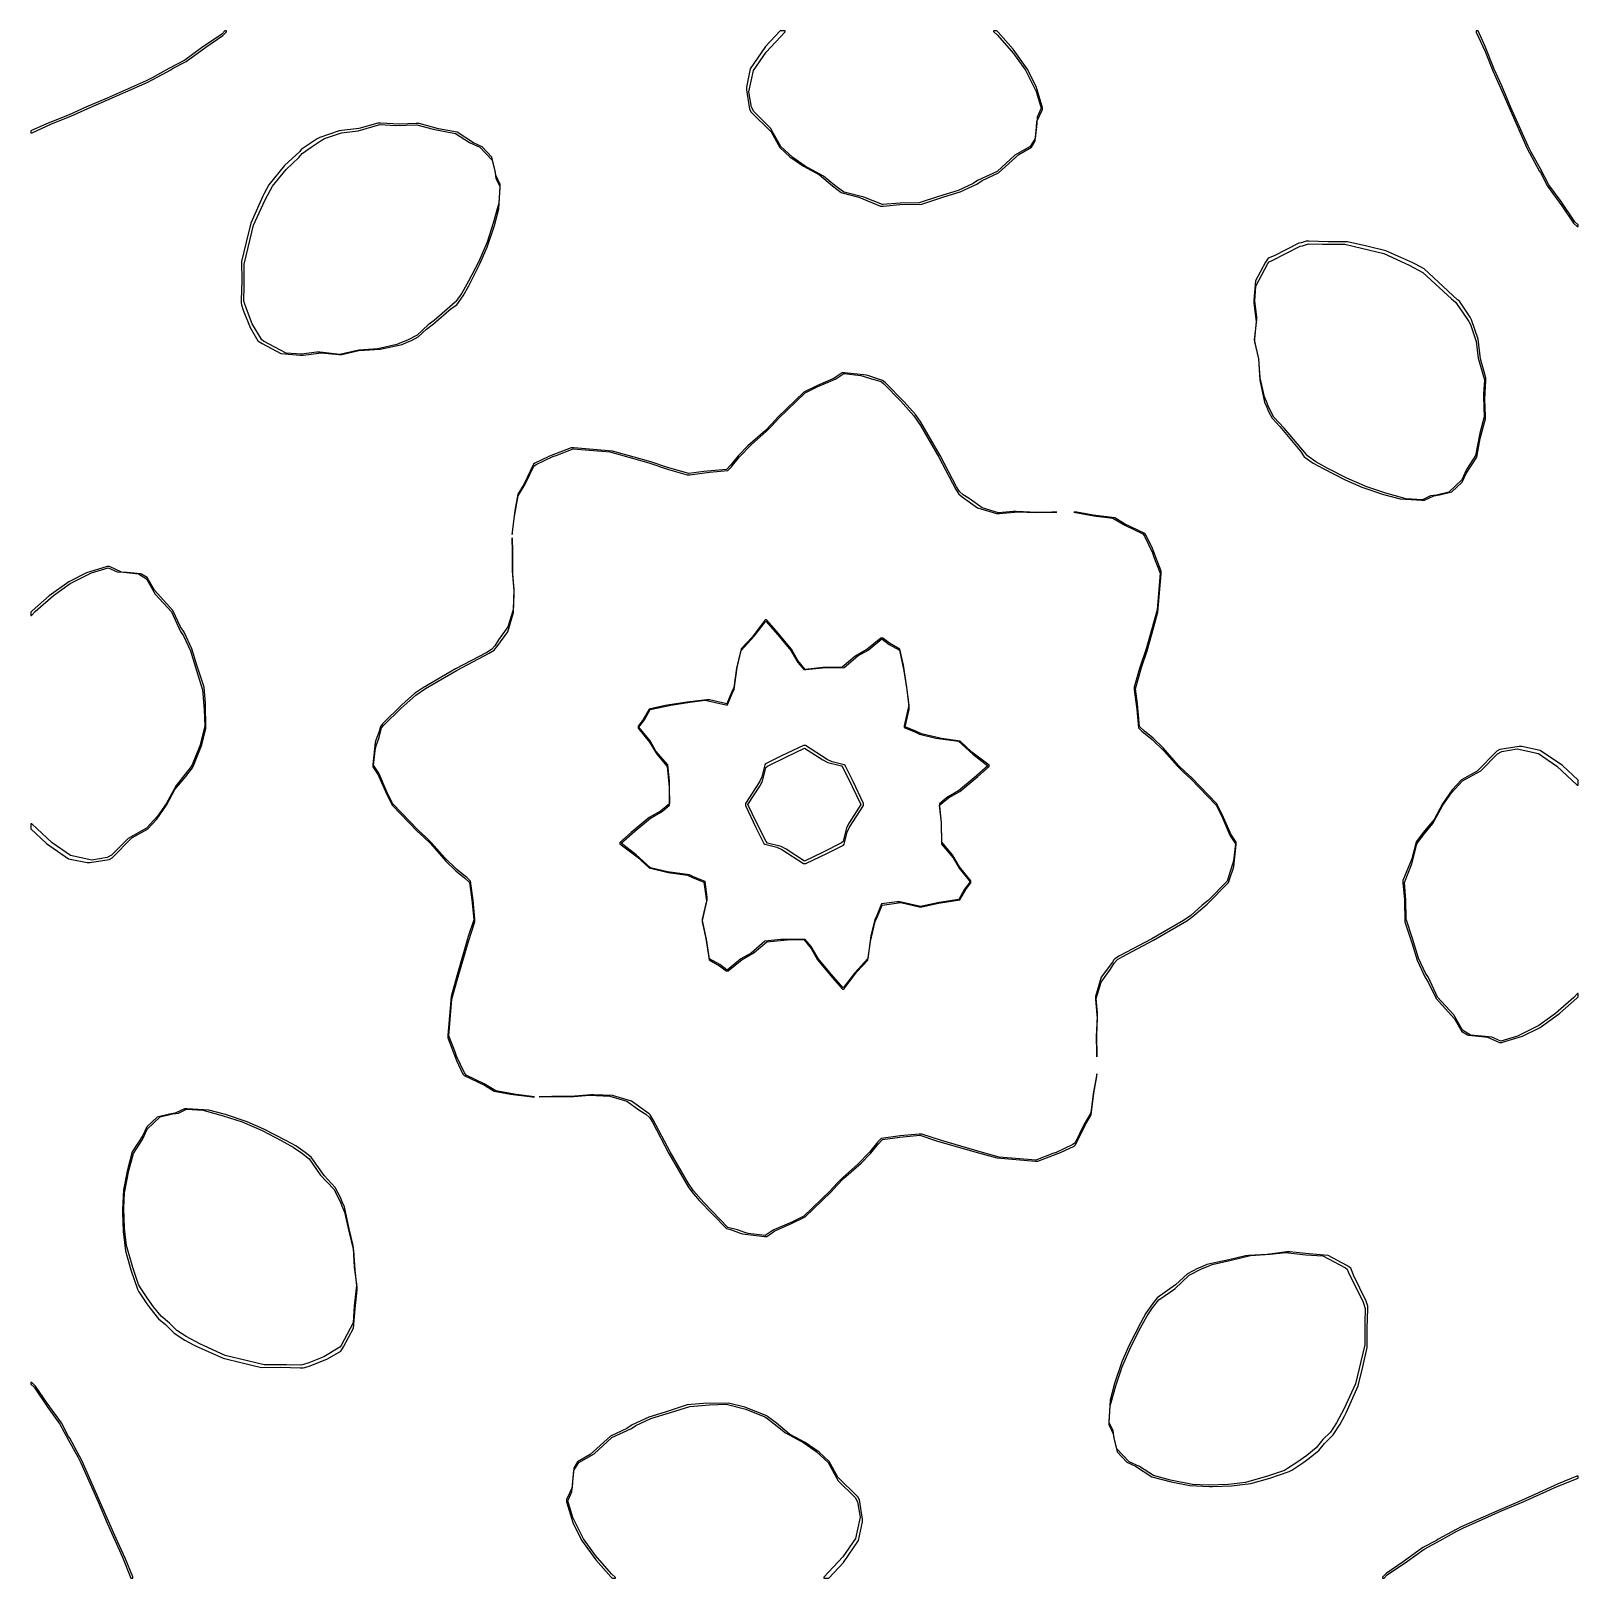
# Model space of a CAD drawing. Extents: x 65 to 85, y 65 to 85.
import ezdxf

# ---------------------------------------------------------------- set-up
doc = ezdxf.new("R2010")
doc.units = 0

msp = doc.modelspace()

# ---------------------------------------------------------------- linework, layer by layer
for points in [[(65.015, 83.684), (65.267, 83.798), (65.518, 83.899), (65.773, 84.013), (66.011, 84.116), (66.511, 84.339), (66.578, 84.371), (66.809, 84.498), (66.832, 84.512), (67.009, 84.606), (67.263, 84.791), (67.483, 84.94), (67.527, 84.988), (67.527, 84.999), (67.506, 84.999), (67.467, 84.957), (67.207, 84.781), (66.991, 84.623), (66.784, 84.513), (66.568, 84.394), (66.489, 84.355), (65.988, 84.132), (65.711, 84.012), (65.495, 83.916), (65.203, 83.799), (65.001, 83.707), (65.001, 83.684), (65.015, 83.684)], [(74.311, 83.951), (74.567, 83.696), (74.68, 83.493), (74.809, 83.372), (74.989, 83.249), (75.192, 83.138), (75.363, 82.996), (75.476, 82.911), (75.488, 82.905), (75.701, 82.851), (75.984, 82.736), (76.019, 82.736), (76.234, 82.754), (76.516, 82.762), (76.799, 82.854), (77.012, 82.918), (77.229, 83.019), (77.295, 83.064), (77.508, 83.163), (77.771, 83.403), (77.933, 83.496), (77.978, 83.572), (77.98, 83.583), (77.999, 83.755), (78.005, 83.83), (78.076, 83.984), (78.075, 84.015), (78.071, 84.024), (77.996, 84.279), (77.88, 84.509), (77.696, 84.762), (77.505, 84.983), (77.487, 84.999), (77.443, 84.999), (77.443, 84.99), (77.495, 84.945), (77.7, 84.708), (77.858, 84.491), (77.996, 84.217), (78.06, 83.999), (78.007, 83.883), (78.001, 83.804), (77.98, 83.61), (77.917, 83.504), (77.718, 83.392), (77.492, 83.184), (77.235, 83.065), (77.179, 83.026), (76.988, 82.937), (76.731, 82.86), (76.484, 82.779), (76.236, 82.773), (76.01, 82.754), (75.768, 82.852), (75.512, 82.916), (75.491, 82.928), (75.39, 83.003), (75.245, 83.123), (75.009, 83.253), (74.848, 83.361), (74.693, 83.507), (74.562, 83.743), (74.346, 83.958), (74.315, 84.013), (74.282, 84.213), (74.34, 84.488), (74.504, 84.726), (74.751, 84.988), (74.751, 84.999), (74.686, 84.999), (74.496, 84.798), (74.299, 84.511), (74.249, 84.273), (74.249, 84.237), (74.29, 83.987), (74.311, 83.951)], [(83.798, 84.733), (83.899, 84.482), (84.013, 84.227), (84.116, 83.988), (84.339, 83.489), (84.371, 83.422), (84.498, 83.191), (84.512, 83.168), (84.606, 82.991), (84.791, 82.737), (84.94, 82.516), (84.988, 82.473), (84.999, 82.473), (84.999, 82.494), (84.957, 82.533), (84.781, 82.793), (84.623, 83.009), (84.513, 83.216), (84.394, 83.431), (84.355, 83.511), (84.132, 84.011), (84.012, 84.289), (83.916, 84.505), (83.799, 84.797), (83.707, 84.999), (83.684, 84.999), (83.683, 84.984), (83.798, 84.733)], [(67.934, 80.995), (67.991, 80.957), (68.231, 80.829), (68.481, 80.81), (68.519, 80.81), (68.756, 80.84), (68.981, 80.815), (69.018, 80.815), (69.24, 80.867), (69.517, 80.886), (69.798, 80.947), (69.863, 80.976), (69.921, 80.999), (70.008, 81.045), (70.112, 81.145), (70.203, 81.211), (70.433, 81.41), (70.505, 81.459), (70.587, 81.575), (70.659, 81.705), (70.805, 81.989), (70.898, 82.202), (70.992, 82.486), (71.05, 82.699), (71.068, 82.981), (71.068, 83.015), (71.01, 83.134), (70.999, 83.207), (70.959, 83.368), (70.833, 83.502), (70.723, 83.551), (70.512, 83.689), (70.27, 83.734), (70.017, 83.803), (69.98, 83.803), (69.759, 83.796), (69.519, 83.808), (69.483, 83.808), (69.239, 83.74), (68.985, 83.709), (68.733, 83.623), (68.702, 83.605), (68.547, 83.503), (68.494, 83.465), (68.476, 83.442), (68.278, 83.261), (68.075, 83.008), (68.017, 82.899), (67.999, 82.862), (67.842, 82.513), (67.781, 82.27), (67.724, 82.018), (67.725, 81.77), (67.717, 81.52), (67.717, 81.482), (67.722, 81.457), (67.745, 81.389), (67.833, 81.164), (67.934, 80.995)], [(67.759, 81.695), (67.758, 81.983), (67.807, 82.2), (67.879, 82.487), (68.001, 82.758), (68.029, 82.817), (68.122, 82.992), (68.298, 83.209), (68.464, 83.362), (68.506, 83.413), (68.622, 83.497), (68.754, 83.585), (68.796, 83.608), (69.015, 83.684), (69.231, 83.709), (69.511, 83.788), (69.712, 83.778), (69.987, 83.786), (70.2, 83.729), (70.488, 83.675), (70.669, 83.556), (70.803, 83.497), (70.962, 83.327), (71.001, 83.171), (71.012, 83.09), (71.062, 82.989), (71.048, 82.771), (71.035, 82.729), (70.977, 82.514), (70.896, 82.267), (70.784, 82.011), (70.657, 81.765), (70.571, 81.608), (70.495, 81.5), (70.484, 81.493), (70.212, 81.258), (70.134, 81.202), (69.992, 81.066), (69.868, 81.001), (69.79, 80.97), (69.732, 80.944), (69.483, 80.889), (69.238, 80.873), (69.199, 80.866), (68.994, 80.817), (68.734, 80.846), (68.696, 80.846), (68.496, 80.821), (68.299, 80.836), (68.009, 80.99), (67.986, 81.005), (67.861, 81.214), (67.785, 81.408), (67.758, 81.491), (67.753, 81.513), (67.759, 81.695)], [(80.815, 81.019), (80.815, 80.982), (80.867, 80.759), (80.886, 80.483), (80.947, 80.201), (80.976, 80.137), (80.999, 80.079), (81.045, 79.992), (81.144, 79.888), (81.36, 79.629), (81.41, 79.566), (81.459, 79.495), (81.575, 79.413), (81.705, 79.341), (81.989, 79.195), (82.202, 79.102), (82.486, 79.008), (82.698, 78.95), (82.981, 78.932), (83.015, 78.932), (83.134, 78.99), (83.207, 79.001), (83.368, 79.041), (83.502, 79.166), (83.551, 79.277), (83.689, 79.488), (83.734, 79.73), (83.803, 79.983), (83.803, 80.02), (83.796, 80.241), (83.808, 80.48), (83.808, 80.517), (83.74, 80.761), (83.709, 81.015), (83.623, 81.266), (83.605, 81.298), (83.503, 81.453), (83.465, 81.505), (83.442, 81.523), (83.008, 81.925), (82.898, 81.983), (82.862, 82.001), (82.513, 82.158), (82.27, 82.218), (82.018, 82.275), (81.77, 82.275), (81.52, 82.283), (81.483, 82.283), (81.418, 82.261), (81.389, 82.255), (81.072, 82.094), (80.994, 82.064), (80.957, 82.009), (80.829, 81.769), (80.81, 81.519), (80.81, 81.481), (80.84, 81.244), (80.815, 81.019)], [(80.99, 81.991), (81.006, 82.015), (81.036, 82.027), (81.408, 82.215), (81.435, 82.221), (81.513, 82.247), (81.695, 82.241), (81.983, 82.242), (82.2, 82.192), (82.487, 82.121), (82.758, 81.999), (82.817, 81.971), (82.992, 81.877), (83.362, 81.536), (83.413, 81.494), (83.497, 81.378), (83.585, 81.245), (83.608, 81.203), (83.684, 80.985), (83.709, 80.769), (83.788, 80.489), (83.778, 80.304), (83.778, 80.265), (83.787, 80.013), (83.729, 79.8), (83.675, 79.512), (83.556, 79.33), (83.497, 79.197), (83.327, 79.038), (83.171, 78.999), (83.09, 78.988), (82.989, 78.938), (82.771, 78.952), (82.729, 78.965), (82.514, 79.023), (82.267, 79.104), (82.011, 79.216), (81.765, 79.343), (81.608, 79.429), (81.501, 79.505), (81.487, 79.523), (81.202, 79.865), (81.066, 80.007), (81.001, 80.132), (80.97, 80.21), (80.944, 80.268), (80.889, 80.517), (80.873, 80.762), (80.866, 80.8), (80.817, 81.006), (80.846, 81.266), (80.846, 81.304), (80.821, 81.504), (80.836, 81.701), (80.99, 81.991)], [(71.221, 78.489), (71.252, 78.728), (71.299, 78.988), (71.391, 79.141), (71.503, 79.374), (71.53, 79.394), (71.748, 79.5), (71.789, 79.511), (72.01, 79.598), (72.484, 79.557), (72.731, 79.489), (72.986, 79.415), (73.241, 79.33), (73.483, 79.261), (73.519, 79.261), (73.773, 79.295), (74.01, 79.316), (74.053, 79.36), (74.16, 79.494), (74.309, 79.65), (74.506, 79.822), (74.576, 79.895), (74.668, 79.995), (75.008, 80.32), (75.163, 80.4), (75.396, 80.499), (75.417, 80.51), (75.509, 80.572), (75.729, 80.547), (75.772, 80.534), (75.866, 80.5), (75.99, 80.466), (76.026, 80.436), (76.24, 80.219), (76.413, 80.022), (76.498, 79.898), (76.735, 79.49), (76.956, 79.073), (76.996, 79.01), (77.01, 78.997), (77.04, 78.979), (77.234, 78.835), (77.483, 78.762), (77.519, 78.762), (77.761, 78.782), (77.98, 78.773), (78.26, 78.779), (78.195, 78.78), (78.005, 78.775), (77.734, 78.786), (77.696, 78.786), (77.509, 78.77), (77.296, 78.833), (77.128, 78.957), (77.049, 79.003), (77.004, 79.047), (76.966, 79.106), (76.752, 79.51), (76.502, 79.94), (76.433, 80.04), (76.289, 80.204), (76.043, 80.454), (76.01, 80.481), (75.942, 80.5), (75.832, 80.539), (75.801, 80.549), (75.519, 80.581), (75.486, 80.581), (75.383, 80.512), (75.364, 80.502), (75.166, 80.418), (74.992, 80.328), (74.656, 80.005), (74.578, 79.921), (74.494, 79.835), (74.267, 79.636), (74.143, 79.506), (74.053, 79.393), (73.99, 79.329), (73.697, 79.303), (73.506, 79.277), (73.229, 79.357), (73.014, 79.428), (72.799, 79.49), (72.516, 79.568), (72.019, 79.612), (71.984, 79.611), (71.726, 79.509), (71.693, 79.5), (71.515, 79.414), (71.497, 79.4), (71.37, 79.137), (71.296, 79.012), (71.257, 78.802), (71.221, 78.519), (71.221, 78.489)], [(78.483, 78.779), (78.738, 78.733), (78.987, 78.701), (79.141, 78.609), (79.374, 78.497), (79.394, 78.47), (79.5, 78.252), (79.511, 78.21), (79.598, 77.99), (79.557, 77.516), (79.489, 77.269), (79.415, 77.014), (79.331, 76.759), (79.261, 76.517), (79.261, 76.481), (79.295, 76.227), (79.316, 75.989), (79.359, 75.947), (79.494, 75.839), (79.65, 75.69), (79.822, 75.494), (79.895, 75.424), (79.995, 75.332), (80.32, 74.992), (80.4, 74.836), (80.499, 74.604), (80.51, 74.583), (80.572, 74.491), (80.547, 74.271), (80.534, 74.228), (80.5, 74.134), (80.465, 74.009), (80.219, 73.759), (80.142, 73.698), (79.993, 73.567), (79.898, 73.502), (79.49, 73.265), (79.073, 73.044), (79.01, 73.004), (78.997, 72.99), (78.979, 72.96), (78.835, 72.766), (78.762, 72.517), (78.762, 72.481), (78.782, 72.239), (78.773, 72.02), (78.779, 71.74), (78.78, 71.805), (78.775, 71.995), (78.786, 72.265), (78.786, 72.304), (78.77, 72.491), (78.833, 72.704), (78.957, 72.872), (79.003, 72.951), (79.047, 72.996), (79.106, 73.033), (79.51, 73.247), (79.94, 73.498), (80.007, 73.544), (80.117, 73.64), (80.204, 73.711), (80.481, 73.991), (80.5, 74.058), (80.539, 74.168), (80.549, 74.199), (80.581, 74.481), (80.581, 74.513), (80.512, 74.617), (80.501, 74.637), (80.418, 74.833), (80.328, 75.008), (80.005, 75.344), (79.921, 75.422), (79.835, 75.505), (79.635, 75.733), (79.506, 75.856), (79.393, 75.947), (79.329, 76.01), (79.303, 76.303), (79.277, 76.494), (79.357, 76.771), (79.428, 76.986), (79.49, 77.201), (79.568, 77.484), (79.612, 77.981), (79.611, 78.016), (79.509, 78.274), (79.5, 78.307), (79.414, 78.484), (79.4, 78.503), (79.137, 78.63), (79.013, 78.704), (78.732, 78.74), (78.518, 78.779), (78.483, 78.779)], [(69.418, 75.486), (69.488, 75.383), (69.499, 75.362), (69.582, 75.166), (69.672, 74.992), (69.995, 74.655), (70.078, 74.578), (70.165, 74.494), (70.364, 74.267), (70.494, 74.143), (70.607, 74.053), (70.67, 73.99), (70.701, 73.767), (70.724, 73.509), (70.652, 73.293), (70.51, 72.799), (70.432, 72.516), (70.388, 72.019), (70.388, 71.984), (70.49, 71.726), (70.5, 71.693), (70.585, 71.515), (70.6, 71.497), (70.862, 71.37), (70.987, 71.296), (71.198, 71.257), (71.481, 71.221), (71.511, 71.221), (71.272, 71.252), (71.012, 71.299), (70.859, 71.391), (70.626, 71.503), (70.605, 71.53), (70.5, 71.748), (70.489, 71.789), (70.401, 72.01), (70.443, 72.484), (70.511, 72.731), (70.655, 73.231), (70.739, 73.483), (70.739, 73.519), (70.717, 73.763), (70.684, 74.01), (70.64, 74.053), (70.506, 74.16), (70.349, 74.309), (70.178, 74.505), (70.105, 74.576), (70.005, 74.668), (69.68, 75.008), (69.599, 75.163), (69.501, 75.396), (69.49, 75.417), (69.428, 75.509), (69.453, 75.729), (69.466, 75.772), (69.5, 75.866), (69.534, 75.99), (69.563, 76.026), (69.781, 76.24), (69.978, 76.413), (70.102, 76.498), (70.51, 76.735), (70.926, 76.956), (70.99, 76.996), (71.003, 77.01), (71.021, 77.04), (71.164, 77.234), (71.238, 77.483), (71.247, 77.725), (71.247, 77.764), (71.226, 78.018), (71.227, 78.265), (71.222, 78.448), (71.226, 78.268), (71.226, 77.981), (71.242, 77.779), (71.232, 77.517), (71.167, 77.296), (71.043, 77.128), (70.997, 77.049), (70.953, 77.004), (70.894, 76.966), (70.49, 76.752), (70.06, 76.502), (69.959, 76.433), (69.796, 76.289), (69.545, 76.043), (69.519, 76.01), (69.5, 75.942), (69.46, 75.832), (69.451, 75.801), (69.418, 75.519), (69.418, 75.486)], [(65.202, 74.496), (65.488, 74.299), (65.727, 74.249), (65.763, 74.249), (66.013, 74.29), (66.049, 74.311), (66.304, 74.567), (66.507, 74.68), (66.628, 74.809), (66.752, 74.991), (66.862, 75.192), (67.004, 75.363), (67.089, 75.476), (67.096, 75.489), (67.211, 75.771), (67.263, 75.982), (67.256, 76.304), (67.238, 76.516), (67.146, 76.799), (67.081, 77.012), (66.981, 77.229), (66.936, 77.295), (66.837, 77.508), (66.597, 77.771), (66.504, 77.933), (66.428, 77.978), (66.417, 77.98), (66.245, 77.999), (66.17, 78.005), (66.015, 78.076), (65.985, 78.075), (65.975, 78.071), (65.72, 77.996), (65.491, 77.88), (65.238, 77.697), (65.017, 77.505), (65.001, 77.487), (65.001, 77.443), (65.01, 77.443), (65.054, 77.495), (65.292, 77.7), (65.509, 77.858), (65.783, 77.996), (66.001, 78.06), (66.116, 78.007), (66.196, 78.001), (66.39, 77.98), (66.495, 77.917), (66.608, 77.718), (66.816, 77.492), (66.935, 77.235), (66.973, 77.179), (67.063, 76.987), (67.14, 76.731), (67.22, 76.484), (67.242, 76.226), (67.247, 76.014), (67.184, 75.758), (67.083, 75.511), (67.072, 75.491), (66.996, 75.39), (66.877, 75.245), (66.747, 75.009), (66.638, 74.849), (66.493, 74.693), (66.256, 74.562), (66.042, 74.346), (65.987, 74.315), (65.787, 74.282), (65.511, 74.34), (65.274, 74.504), (65.012, 74.751), (65.001, 74.751), (65.001, 74.686), (65.202, 74.496)], [(72.615, 74.49), (72.835, 74.322), (72.99, 74.18), (73.239, 74.12), (73.486, 74.085), (73.552, 74.056), (73.7, 73.995), (73.732, 73.754), (73.678, 73.518), (73.678, 73.482), (73.725, 73.269), (73.766, 72.993), (73.902, 72.916), (73.987, 72.85), (74.012, 72.85), (74.195, 72.997), (74.351, 73.089), (74.511, 73.225), (74.774, 73.252), (74.99, 73.255), (75.085, 73.139), (75.167, 72.992), (75.363, 72.76), (75.49, 72.615), (75.51, 72.615), (75.677, 72.835), (75.819, 72.989), (75.853, 73.229), (75.915, 73.487), (75.944, 73.552), (76.005, 73.7), (76.245, 73.732), (76.482, 73.678), (76.518, 73.678), (76.731, 73.725), (77.007, 73.766), (77.084, 73.902), (77.15, 73.987), (77.15, 74.012), (77.003, 74.195), (76.911, 74.351), (76.774, 74.512), (76.771, 74.764), (76.747, 74.992), (76.861, 75.086), (77.008, 75.167), (77.24, 75.363), (77.385, 75.49), (77.385, 75.509), (77.165, 75.677), (77.01, 75.819), (76.771, 75.853), (76.513, 75.915), (76.448, 75.944), (76.303, 76.004), (76.353, 76.227), (76.353, 76.264), (76.35, 76.303), (76.322, 76.517), (76.279, 76.801), (76.234, 77.006), (76.098, 77.084), (76.013, 77.15), (75.987, 77.15), (75.805, 77.003), (75.649, 76.911), (75.488, 76.774), (75.236, 76.771), (75.008, 76.747), (74.914, 76.861), (74.833, 77.008), (74.637, 77.24), (74.51, 77.385), (74.49, 77.385), (74.322, 77.165), (74.18, 77.01), (74.12, 76.761), (74.085, 76.514), (74.056, 76.448), (73.996, 76.303), (73.773, 76.353), (73.736, 76.353), (73.697, 76.35), (73.483, 76.322), (73.199, 76.279), (72.993, 76.234), (72.916, 76.098), (72.85, 76.013), (72.85, 75.987), (72.997, 75.805), (73.089, 75.649), (73.225, 75.489), (73.252, 75.226), (73.255, 75.01), (73.139, 74.914), (72.992, 74.833), (72.76, 74.637), (72.615, 74.51), (72.615, 74.49)], [(73.008, 74.825), (73.145, 74.901), (73.165, 74.915), (73.257, 74.99), (73.253, 75.304), (73.232, 75.511), (73.08, 75.69), (73.003, 75.822), (72.859, 76), (72.93, 76.094), (73.006, 76.227), (73.271, 76.285), (73.517, 76.322), (73.716, 76.348), (73.982, 76.287), (74.006, 76.287), (74.066, 76.435), (74.089, 76.486), (74.13, 76.769), (74.183, 76.99), (74.351, 77.174), (74.5, 77.37), (74.654, 77.194), (74.825, 76.992), (74.901, 76.855), (74.915, 76.834), (74.99, 76.743), (75.019, 76.743), (75.234, 76.765), (75.512, 76.769), (75.691, 76.92), (75.822, 76.997), (76, 77.141), (76.094, 77.069), (76.227, 76.994), (76.285, 76.729), (76.322, 76.483), (76.348, 76.284), (76.287, 76.018), (76.287, 75.994), (76.435, 75.933), (76.487, 75.91), (76.699, 75.859), (76.989, 75.818), (77.174, 75.649), (77.37, 75.5), (77.194, 75.346), (76.992, 75.175), (76.855, 75.099), (76.834, 75.085), (76.743, 75.01), (76.743, 74.981), (76.765, 74.766), (76.769, 74.488), (76.92, 74.309), (76.997, 74.178), (77.141, 74), (77.069, 73.906), (76.993, 73.772), (76.739, 73.734), (76.5, 73.682), (76.271, 73.734), (76.233, 73.741), (76.196, 73.741), (75.995, 73.714), (75.933, 73.565), (75.91, 73.513), (75.859, 73.301), (75.818, 73.011), (75.649, 72.826), (75.5, 72.63), (75.346, 72.805), (75.175, 73.008), (75.099, 73.145), (75.085, 73.165), (75.01, 73.257), (74.696, 73.253), (74.489, 73.232), (74.309, 73.08), (74.178, 73.003), (74, 72.859), (73.906, 72.93), (73.772, 73.007), (73.734, 73.261), (73.682, 73.5), (73.734, 73.729), (73.741, 73.767), (73.741, 73.804), (73.714, 74.005), (73.565, 74.066), (73.514, 74.089), (73.231, 74.13), (73.01, 74.183), (72.826, 74.351), (72.63, 74.5), (72.805, 74.654), (73.008, 74.825)], [(74.236, 74.985), (74.371, 74.704), (74.474, 74.495), (74.487, 74.489), (74.643, 74.45), (74.705, 74.419), (74.986, 74.236), (75.015, 74.236), (75.296, 74.371), (75.504, 74.474), (75.511, 74.487), (75.55, 74.643), (75.581, 74.705), (75.764, 74.986), (75.764, 75.015), (75.629, 75.296), (75.526, 75.504), (75.513, 75.511), (75.357, 75.55), (75.294, 75.581), (75.014, 75.764), (74.985, 75.764), (74.704, 75.629), (74.495, 75.526), (74.489, 75.512), (74.45, 75.357), (74.419, 75.295), (74.236, 75.014), (74.236, 74.985)], [(74.424, 75.235), (74.457, 75.303), (74.501, 75.478), (74.521, 75.497), (74.766, 75.618), (74.998, 75.73), (75.235, 75.576), (75.303, 75.543), (75.478, 75.499), (75.497, 75.479), (75.618, 75.234), (75.73, 75.001), (75.576, 74.765), (75.543, 74.697), (75.499, 74.522), (75.479, 74.503), (75.234, 74.381), (75.001, 74.269), (74.765, 74.424), (74.697, 74.457), (74.522, 74.501), (74.503, 74.52), (74.381, 74.766), (74.269, 74.998), (74.424, 75.235)], [(82.736, 73.981), (82.754, 73.766), (82.762, 73.483), (82.854, 73.201), (82.918, 72.987), (83.019, 72.771), (83.063, 72.705), (83.163, 72.492), (83.403, 72.229), (83.496, 72.066), (83.571, 72.021), (83.583, 72.019), (83.755, 72.001), (83.83, 71.994), (83.984, 71.924), (84.015, 71.924), (84.024, 71.929), (84.279, 72.004), (84.509, 72.119), (84.762, 72.303), (84.983, 72.495), (84.999, 72.513), (84.999, 72.557), (84.99, 72.557), (84.945, 72.505), (84.708, 72.3), (84.491, 72.142), (84.217, 72.004), (83.999, 71.94), (83.883, 71.992), (83.797, 72), (83.61, 72.02), (83.504, 72.082), (83.392, 72.281), (83.184, 72.508), (83.065, 72.765), (83.026, 72.821), (82.937, 73.012), (82.86, 73.269), (82.779, 73.516), (82.773, 73.764), (82.754, 73.99), (82.852, 74.231), (82.916, 74.488), (82.928, 74.509), (83.003, 74.609), (83.123, 74.755), (83.253, 74.991), (83.361, 75.151), (83.507, 75.306), (83.743, 75.437), (83.958, 75.654), (84.013, 75.685), (84.213, 75.718), (84.488, 75.66), (84.726, 75.496), (84.988, 75.249), (84.999, 75.249), (84.999, 75.314), (84.798, 75.504), (84.511, 75.7), (84.273, 75.751), (84.237, 75.751), (83.987, 75.71), (83.951, 75.689), (83.696, 75.432), (83.493, 75.32), (83.372, 75.191), (83.248, 75.009), (83.138, 74.808), (82.996, 74.637), (82.911, 74.523), (82.905, 74.512), (82.852, 74.298), (82.736, 74.016), (82.736, 73.981)], [(78.779, 71.517), (78.733, 71.262), (78.701, 71.013), (78.609, 70.859), (78.497, 70.626), (78.47, 70.606), (78.252, 70.5), (78.211, 70.489), (77.99, 70.401), (77.516, 70.443), (77.269, 70.511), (76.769, 70.655), (76.517, 70.739), (76.481, 70.739), (76.237, 70.717), (75.99, 70.684), (75.947, 70.64), (75.839, 70.506), (75.69, 70.349), (75.494, 70.178), (75.424, 70.105), (75.332, 70.005), (74.992, 69.68), (74.836, 69.6), (74.604, 69.501), (74.583, 69.49), (74.491, 69.428), (74.271, 69.453), (74.228, 69.466), (74.134, 69.5), (74.009, 69.534), (73.698, 69.857), (73.567, 70.007), (73.502, 70.102), (73.265, 70.51), (73.044, 70.926), (73.004, 70.99), (72.99, 71.003), (72.96, 71.021), (72.765, 71.164), (72.517, 71.238), (72.274, 71.247), (72.236, 71.247), (71.981, 71.226), (71.735, 71.227), (71.57, 71.223), (71.732, 71.226), (72.019, 71.226), (72.221, 71.242), (72.483, 71.232), (72.704, 71.166), (72.872, 71.043), (72.951, 70.997), (72.996, 70.953), (73.033, 70.894), (73.247, 70.49), (73.498, 70.06), (73.544, 69.993), (73.639, 69.883), (73.991, 69.518), (74.058, 69.5), (74.168, 69.46), (74.199, 69.451), (74.481, 69.418), (74.513, 69.418), (74.617, 69.488), (74.637, 69.499), (74.833, 69.582), (75.008, 69.672), (75.344, 69.995), (75.422, 70.078), (75.505, 70.165), (75.733, 70.364), (75.856, 70.494), (75.947, 70.607), (76.01, 70.67), (76.233, 70.701), (76.491, 70.724), (76.706, 70.652), (77.201, 70.51), (77.484, 70.432), (77.981, 70.388), (78.016, 70.388), (78.274, 70.49), (78.307, 70.5), (78.484, 70.585), (78.503, 70.6), (78.63, 70.862), (78.704, 70.987), (78.74, 71.268), (78.779, 71.482), (78.779, 71.517)], [(66.222, 69.229), (66.29, 68.986), (66.377, 68.733), (66.395, 68.702), (66.497, 68.547), (66.536, 68.493), (66.648, 68.353), (66.739, 68.279), (66.852, 68.166), (66.991, 68.076), (67.101, 68.017), (67.138, 67.999), (67.487, 67.842), (67.73, 67.781), (67.982, 67.724), (68.23, 67.725), (68.48, 67.717), (68.518, 67.717), (68.543, 67.722), (68.611, 67.745), (68.836, 67.833), (69.005, 67.935), (69.043, 67.991), (69.17, 68.231), (69.19, 68.482), (69.217, 68.726), (69.217, 68.764), (69.185, 69.018), (69.169, 69.263), (69.165, 69.301), (69.114, 69.515), (69.052, 69.798), (69.023, 69.863), (69.001, 69.921), (68.933, 70.051), (68.789, 70.203), (68.623, 70.443), (68.544, 70.503), (68.425, 70.587), (68.295, 70.658), (68.011, 70.805), (67.797, 70.898), (67.514, 70.992), (67.301, 71.05), (67.019, 71.068), (66.985, 71.068), (66.865, 71.01), (66.793, 70.999), (66.631, 70.959), (66.497, 70.834), (66.449, 70.723), (66.311, 70.511), (66.243, 70.26), (66.197, 70.018), (66.184, 69.764), (66.184, 69.725), (66.192, 69.481), (66.222, 69.229)], [(66.266, 70.27), (66.326, 70.489), (66.444, 70.669), (66.502, 70.803), (66.672, 70.962), (66.829, 71.001), (66.91, 71.012), (67.011, 71.062), (67.229, 71.047), (67.27, 71.035), (67.486, 70.977), (67.732, 70.896), (67.989, 70.784), (68.235, 70.657), (68.392, 70.571), (68.496, 70.497), (68.597, 70.421), (68.741, 70.212), (68.915, 70.029), (68.999, 69.868), (69.03, 69.79), (69.056, 69.732), (69.11, 69.485), (69.169, 69.237), (69.186, 68.982), (69.21, 68.784), (69.18, 68.518), (69.164, 68.299), (69.01, 68.009), (68.995, 67.986), (68.785, 67.861), (68.592, 67.785), (68.509, 67.758), (68.487, 67.753), (68.305, 67.759), (68.017, 67.758), (67.8, 67.807), (67.513, 67.879), (67.242, 68.001), (67.183, 68.029), (67.009, 68.122), (66.887, 68.201), (66.791, 68.297), (66.683, 68.385), (66.586, 68.507), (66.503, 68.621), (66.415, 68.754), (66.391, 68.796), (66.317, 69.014), (66.236, 69.301), (66.21, 69.518), (66.202, 69.781), (66.212, 69.982), (66.266, 70.27)], [(78.932, 66.985), (78.99, 66.865), (79.001, 66.793), (79.041, 66.631), (79.166, 66.497), (79.277, 66.449), (79.489, 66.311), (79.74, 66.243), (79.982, 66.197), (80.235, 66.184), (80.275, 66.184), (80.518, 66.192), (80.771, 66.222), (81.014, 66.29), (81.266, 66.377), (81.298, 66.395), (81.453, 66.497), (81.507, 66.536), (81.647, 66.648), (81.721, 66.739), (81.834, 66.852), (81.924, 66.991), (81.983, 67.101), (82.001, 67.138), (82.158, 67.487), (82.218, 67.73), (82.275, 67.982), (82.275, 68.23), (82.283, 68.48), (82.283, 68.517), (82.262, 68.58), (82.098, 68.914), (82.094, 68.93), (82.064, 69.006), (82.009, 69.043), (81.769, 69.17), (81.518, 69.19), (81.274, 69.217), (81.236, 69.217), (80.982, 69.185), (80.737, 69.169), (80.699, 69.165), (80.485, 69.114), (80.202, 69.052), (80.137, 69.023), (80.079, 69.001), (79.949, 68.934), (79.797, 68.789), (79.557, 68.623), (79.497, 68.544), (79.413, 68.425), (79.341, 68.295), (79.195, 68.011), (79.102, 67.797), (79.008, 67.514), (78.95, 67.301), (78.932, 67.019), (78.932, 66.985)], [(78.965, 67.27), (79.023, 67.486), (79.104, 67.732), (79.216, 67.989), (79.343, 68.235), (79.429, 68.392), (79.5, 68.492), (79.579, 68.597), (79.788, 68.741), (79.971, 68.915), (80.132, 68.999), (80.21, 69.03), (80.268, 69.056), (80.515, 69.11), (80.763, 69.169), (81.018, 69.186), (81.216, 69.21), (81.482, 69.18), (81.701, 69.164), (81.991, 69.01), (82.015, 68.994), (82.028, 68.958), (82.22, 68.567), (82.247, 68.487), (82.241, 68.305), (82.242, 68.017), (82.192, 67.8), (82.121, 67.513), (81.999, 67.242), (81.971, 67.183), (81.878, 67.009), (81.799, 66.887), (81.702, 66.791), (81.614, 66.683), (81.493, 66.586), (81.378, 66.503), (81.245, 66.415), (81.204, 66.391), (80.986, 66.317), (80.699, 66.236), (80.481, 66.21), (80.219, 66.202), (80.017, 66.212), (79.73, 66.266), (79.511, 66.326), (79.33, 66.444), (79.196, 66.502), (79.038, 66.672), (78.999, 66.829), (78.988, 66.91), (78.938, 67.011), (78.952, 67.229), (78.965, 67.27)], [(65.219, 67.207), (65.376, 66.991), (65.486, 66.784), (65.606, 66.568), (65.645, 66.489), (65.868, 65.988), (65.987, 65.711), (66.185, 65.273), (66.294, 65.001), (66.316, 65.001), (66.316, 65.016), (66.22, 65.257), (66.104, 65.511), (65.987, 65.773), (65.884, 66.011), (65.661, 66.511), (65.629, 66.578), (65.502, 66.809), (65.488, 66.832), (65.394, 67.009), (65.209, 67.263), (65.059, 67.483), (65.012, 67.527), (65.001, 67.527), (65.001, 67.506), (65.043, 67.467), (65.219, 67.207)], [(71.924, 65.985), (71.929, 65.975), (72.004, 65.72), (72.119, 65.491), (72.303, 65.238), (72.495, 65.016), (72.513, 65.001), (72.557, 65.001), (72.557, 65.01), (72.505, 65.054), (72.3, 65.292), (72.142, 65.509), (72.004, 65.783), (71.94, 66.001), (71.992, 66.117), (72, 66.203), (72.02, 66.39), (72.082, 66.495), (72.281, 66.608), (72.508, 66.816), (72.765, 66.935), (72.821, 66.974), (73.012, 67.063), (73.269, 67.14), (73.516, 67.22), (73.774, 67.242), (73.986, 67.247), (74.242, 67.184), (74.489, 67.083), (74.509, 67.072), (74.609, 66.996), (74.755, 66.877), (74.991, 66.747), (75.151, 66.638), (75.306, 66.493), (75.437, 66.256), (75.654, 66.041), (75.685, 65.987), (75.718, 65.787), (75.66, 65.511), (75.496, 65.274), (75.249, 65.012), (75.249, 65.001), (75.314, 65.001), (75.504, 65.202), (75.7, 65.488), (75.751, 65.727), (75.751, 65.763), (75.71, 66.013), (75.689, 66.049), (75.432, 66.304), (75.32, 66.507), (75.191, 66.628), (75.009, 66.752), (74.808, 66.862), (74.637, 67.003), (74.523, 67.089), (74.511, 67.096), (74.228, 67.211), (74.018, 67.263), (73.696, 67.256), (73.484, 67.238), (73.201, 67.146), (72.988, 67.081), (72.771, 66.981), (72.705, 66.936), (72.492, 66.837), (72.229, 66.597), (72.067, 66.505), (72.022, 66.428), (72.019, 66.417), (72.001, 66.245), (71.995, 66.17), (71.924, 66.015), (71.924, 65.985)], [(82.533, 65.043), (82.793, 65.219), (83.009, 65.376), (83.216, 65.487), (83.432, 65.606), (83.511, 65.645), (84.011, 65.868), (84.289, 65.987), (84.727, 66.185), (84.999, 66.294), (84.999, 66.316), (84.984, 66.316), (84.743, 66.22), (84.489, 66.104), (84.227, 65.987), (83.988, 65.884), (83.489, 65.661), (83.422, 65.629), (83.191, 65.502), (83.168, 65.488), (82.991, 65.394), (82.737, 65.209), (82.517, 65.059), (82.473, 65.012), (82.473, 65.001), (82.494, 65.001), (82.533, 65.043)]]:
    msp.add_lwpolyline(points, close=True)

doc.saveas('drawing.dxf')
